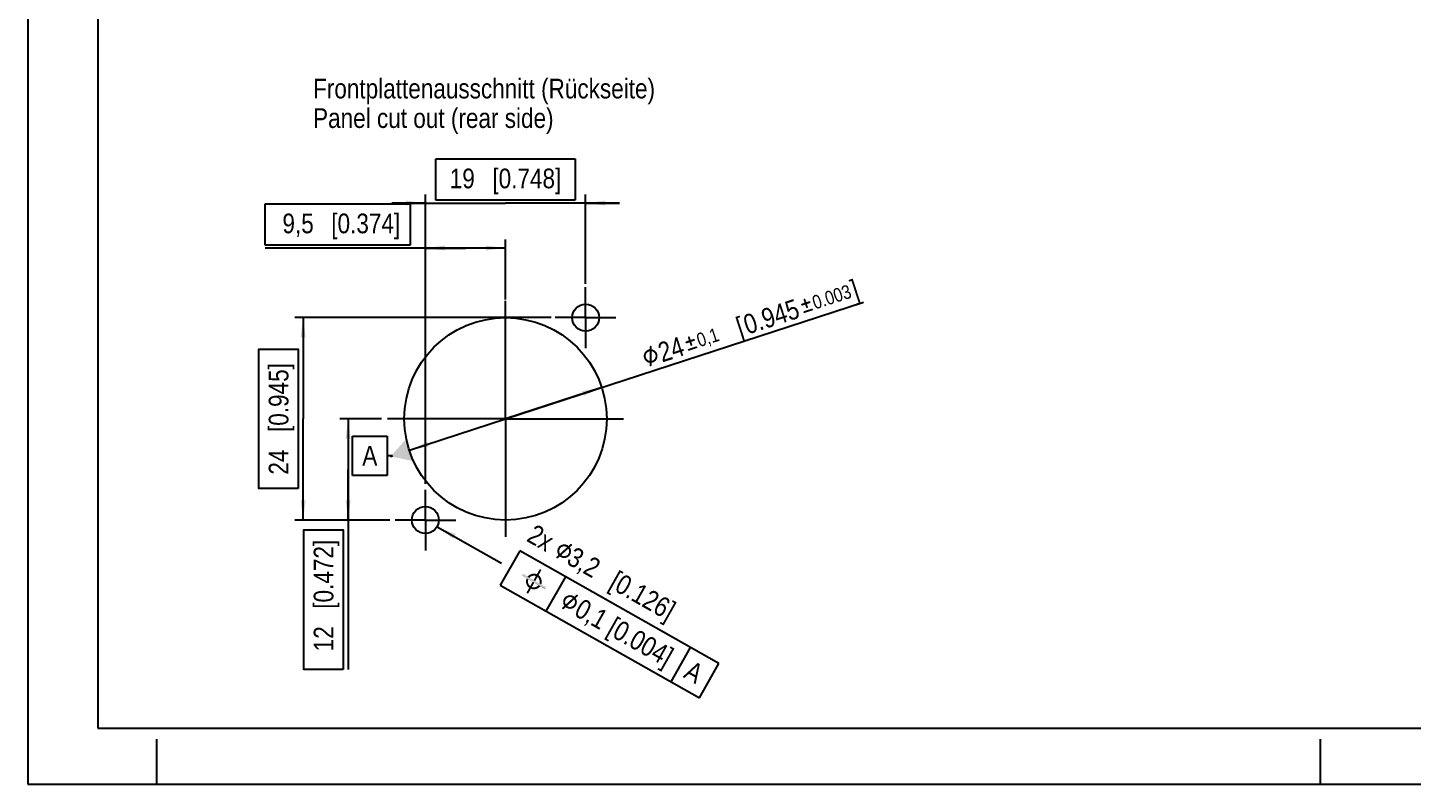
# Model space of a CAD drawing. Header units: millimetres. Extents: x 0 to 420, y 0 to 297.
# Drawn here: x 0 to 246.3, y 0 to 134.6 of the extents above; entities that cross this region are included whole.
import ezdxf

# ---------------------------------------------------------------- set-up
doc = ezdxf.new("R2010")
doc.units = ezdxf.units.MM
doc.header["$LTSCALE"] = 23.1
doc.layers.get('0').update_dxf_attribs({"linetype": 'CONTINUOUS'})
for name, color, linetype in [('_01_3D_MODEL_DIMENSION', 7, 'CONTINUOUS'), ('_04_NOTES', 7, 'CONTINUOUS'), ('_26_DATUM_AXIS', 7, 'CONTINUOUS')]:
    doc.layers.add(name, color=color, linetype=linetype)
doc.styles.get("Standard").update_dxf_attribs({"font": 'arialn.ttf'})
doc.dimstyles.new('DIMSTYLE_5', dxfattribs={"dimtxt": 3.5, "dimasz": 3.5, "dimexe": 1.5, "dimexo": 1, "dimtad": 1, "dimlfac": 0.666667, "dimdsep": 46, "dimtxsty": 'STANDARD', "dimblk": '_FILLED', "dimblk1": '_FILLED', "dimblk2": '_FILLED', "dimcen": 0.09, "dimclrt": 7, "dimazin": 2, "dimtol": 1, "dimtp": 0.1, "dimtm": 0.1, "dimtfac": 1, "dimtmove": 0, "dimatfit": 2, "dimldrblk": '_FILLED', "dimfxl": 1, "dimtolj": 1, "dimarcsym": 0})
doc.dimstyles.new('DIMSTYLE_6', dxfattribs={"dimtxt": 3.5, "dimasz": 3.5, "dimexe": 1.5, "dimexo": 1, "dimtad": 1, "dimlfac": 0.666667, "dimdsep": 46, "dimtxsty": 'STANDARD', "dimblk": '_FILLED', "dimblk1": '_FILLED', "dimblk2": '_FILLED', "dimcen": 0.09, "dimclrt": 7, "dimazin": 2, "dimtp": 0.1, "dimtm": 0.1, "dimtfac": 1, "dimtofl": 0, "dimtmove": 0, "dimatfit": 1, "dimldrblk": '_FILLED', "dimfxl": 1, "dimtolj": 1, "dimarcsym": 0})
doc.dimstyles.new('DIMSTYLE_7', dxfattribs={"dimtxt": 3.5, "dimasz": 3.5, "dimexe": 1.5, "dimexo": 1, "dimgap": 0.875, "dimtad": 1, "dimlfac": 0.666667, "dimdsep": 46, "dimtxsty": 'STANDARD', "dimblk": '_FILLED', "dimblk1": '_FILLED', "dimblk2": '_FILLED', "dimcen": 0.09, "dimclrt": 7, "dimazin": 2, "dimtp": 0.1, "dimtm": 0.1, "dimtfac": 1, "dimtofl": 0, "dimtmove": 0, "dimatfit": 3, "dimldrblk": '_FILLED', "dimfxl": 1, "dimtolj": 1, "dimarcsym": 0})
doc.dimstyles.new('DIMSTYLE_8', dxfattribs={"dimtxt": 3.5, "dimasz": 3.5, "dimexe": 1.5, "dimexo": 1, "dimgap": 0.875, "dimtad": 1, "dimlfac": 0.666667, "dimdsep": 46, "dimtxsty": 'STANDARD', "dimblk": '_FILLED', "dimblk1": '_FILLED', "dimblk2": '_FILLED', "dimcen": 0.09, "dimclrt": 7, "dimazin": 2, "dimtp": 0.2, "dimtm": 0.2, "dimtfac": 1, "dimtofl": 0, "dimtmove": 0, "dimatfit": 3, "dimldrblk": '_FILLED', "dimfxl": 1, "dimtolj": 1, "dimarcsym": 0})

# ---------------------------------------------------------------- blocks, each defined once
blk = doc.blocks.new('_FILLED')
at = {"color": 0, "linetype": 'BYBLOCK'}
blk.add_solid([(0, 0), (-1, 0.125), (-1, -0.125)], dxfattribs=at)
blk = doc.blocks.new('*D9')
at = {"layer": '_01_3D_MODEL_DIMENSION', "color": 7}
for p, q in [((85, 65), (148.7, 85.78)), ((102.11, 70.58), (85, 65)), ((67.89, 59.42), (85, 65))]:
    blk.add_line(p, q, dxfattribs=at)
at = {"layer": '_01_3D_MODEL_DIMENSION', "color": 7, "xscale": 3.5, "yscale": 3.5, "zscale": 3.5}
for p, rotation in [((102.11, 70.58), 18.0701826322), ((67.89, 59.42), 198.0701826322)]:
    blk.add_blockref('_FILLED', p, dxfattribs=dict(at, rotation=rotation))
at = {"layer": '_01_3D_MODEL_DIMENSION', "color": 7}
for s, height, p in [('0.003', 2.45, (140.07, 84.44)), (']', 3.5, (147.12, 86.19)), ('0.945', 3.5, (128.06, 79.97)), ('[', 3.5, (126.75, 79.54)), ('24', 3.5, (112.86, 75.01)), ('0,1', 2.45, (119.5, 77.73))]:
    blk.add_text(s, height=height, rotation=18.0702, dxfattribs=at).set_placement(p)
blk = doc.blocks.new('*D10')
at = {"layer": '_01_3D_MODEL_DIMENSION', "color": 7}
blk.add_line((72.84, 45.82), (84.27, 39.35), dxfattribs=at)
at = {"layer": '_01_3D_MODEL_DIMENSION', "color": 7, "xscale": 3.5, "yscale": 3.5, "zscale": 3.5, "rotation": 150.494132114}
blk.add_blockref('_FILLED', (72.84, 45.82), dxfattribs=at)
at = {"layer": '_01_3D_MODEL_DIMENSION', "color": 7, "insert": (90.28, 46.4), "char_height": 3.5, "width": 30.7706, "attachment_point": 1, "rotation": 330.4941, "line_spacing_factor": 0.9}
blk.add_mtext('2x {\\ftxt.shx;\\W0.899598;\\H3.500000; }3,2{\\ftxt.shx;\\W1.000000;\\H3.500000; }[0.126]', dxfattribs=at)
blk = doc.blocks.new('*D11')
at = {"layer": '_01_3D_MODEL_DIMENSION', "color": 7}
for p, q in [((70.75, 54.72), (70.75, 104.88)), ((99.25, 89.02), (99.25, 104.88)), ((70.75, 103.38), (64.75, 103.38)), ((64.75, 103.38), (85, 103.38)), ((105.25, 103.38), (85, 103.38)), ((99.25, 103.38), (105.25, 103.38))]:
    blk.add_line(p, q, dxfattribs=at)
at = {"layer": '_01_3D_MODEL_DIMENSION', "color": 7, "xscale": 3.5, "yscale": 3.5, "zscale": 3.5}
blk.add_blockref('_FILLED', (70.75, 103.38), dxfattribs=at)
at = {"layer": '_01_3D_MODEL_DIMENSION', "color": 7, "xscale": 3.5, "yscale": 3.5, "zscale": 3.5, "rotation": 180}
blk.add_blockref('_FILLED', (99.25, 103.38), dxfattribs=at)
at = {"layer": '_01_3D_MODEL_DIMENSION', "color": 7, "insert": (85, 109.51), "char_height": 3.5, "width": 21.308, "attachment_point": 2, "line_spacing_factor": 0.9}
blk.add_mtext('19{\\ftxt.shx;\\W1.000000;\\H3.500000; }[0.748]', dxfattribs=at)
blk = doc.blocks.new('*D12')
at = {"layer": '_01_3D_MODEL_DIMENSION', "color": 7}
for p, q in [((93.13, 83), (47.5, 83)), ((49, 83), (49, 65)), ((49, 47), (49, 65)), ((64.41, 47), (47.5, 47))]:
    blk.add_line(p, q, dxfattribs=at)
at = {"layer": '_01_3D_MODEL_DIMENSION', "color": 7, "xscale": 3.5, "yscale": 3.5, "zscale": 3.5}
for p, rotation in [((49, 83), 90), ((49, 47), 270)]:
    blk.add_blockref('_FILLED', p, dxfattribs=dict(at, rotation=rotation))
at = {"layer": '_01_3D_MODEL_DIMENSION', "color": 7, "insert": (42.88, 65), "char_height": 3.5, "width": 21.308, "attachment_point": 2, "rotation": 90, "line_spacing_factor": 0.9}
blk.add_mtext('24{\\ftxt.shx;\\W1.000000;\\H3.500000; }[0.945]', dxfattribs=at)
blk = doc.blocks.new('*D13')
at = {"layer": '_01_3D_MODEL_DIMENSION', "color": 7}
for p, q in [((70.75, 53.43), (70.75, 96.88)), ((85, 86.23), (85, 96.88)), ((77.88, 95.38), (42.26, 95.38)), ((70.75, 95.38), (77.88, 95.38)), ((85, 95.38), (77.88, 95.38))]:
    blk.add_line(p, q, dxfattribs=at)
at = {"layer": '_01_3D_MODEL_DIMENSION', "color": 7, "xscale": 3.5, "yscale": 3.5, "zscale": 3.5, "rotation": 180}
blk.add_blockref('_FILLED', (70.75, 95.38), dxfattribs=at)
at = {"layer": '_01_3D_MODEL_DIMENSION', "color": 7, "xscale": 3.5, "yscale": 3.5, "zscale": 3.5}
blk.add_blockref('_FILLED', (85, 95.38), dxfattribs=at)
at = {"layer": '_01_3D_MODEL_DIMENSION', "color": 7, "insert": (66.27, 101.51), "char_height": 3.5, "width": 22.26, "attachment_point": 3, "line_spacing_factor": 0.9}
blk.add_mtext('9,5{\\ftxt.shx;\\W1.000000;\\H3.500000; }[0.374]', dxfattribs=at)
blk = doc.blocks.new('*D14')
at = {"layer": '_01_3D_MODEL_DIMENSION', "color": 7}
for p, q in [((62.91, 65), (55.5, 65)), ((57, 65), (57, 56)), ((57, 47), (57, 56)), ((57, 56), (57, 20.43)), ((62.98, 47), (55.5, 47))]:
    blk.add_line(p, q, dxfattribs=at)
at = {"layer": '_01_3D_MODEL_DIMENSION', "color": 7, "xscale": 3.5, "yscale": 3.5, "zscale": 3.5}
for p, rotation in [((57, 65), 90), ((57, 47), 270)]:
    blk.add_blockref('_FILLED', p, dxfattribs=dict(at, rotation=rotation))
at = {"layer": '_01_3D_MODEL_DIMENSION', "color": 7, "insert": (50.88, 43.49), "char_height": 3.5, "width": 21.308, "attachment_point": 3, "rotation": 90, "line_spacing_factor": 0.9}
blk.add_mtext('12{\\ftxt.shx;\\W1.000000;\\H3.500000; }[0.472]', dxfattribs=at)

msp = doc.modelspace()

# ---------------------------------------------------------------- linework, layer by layer
at = {"color": 7}
for p, q in [((0, 297), (0, 0)), ((12.5, 287), (12.5, 10)), ((57.769, 54.95), (57.769, 61.95)), ((57.769, 61.95), (63.943, 61.95)), ((63.943, 61.95), (63.943, 54.95)), ((64.924, 58.45), (63.943, 58.45)), ((64.56, 58.331), (64.924, 58.45)), ((63.943, 54.95), (57.769, 54.95)), ((12.5, 10), (410, 10)), ((23, 0), (23, 8)), ((230, 0), (230, 8)), ((0, 0), (420, 0))]:
    msp.add_line(p, q, dxfattribs=at)
msp.add_solid([(67.261, 61.338), (68.515, 57.496), (64.56, 58.331)], dxfattribs=at)
at = {"layer": '_01_3D_MODEL_DIMENSION', "color": 7}
for p, q in [((72.596, 103.908), (72.596, 111.258)), ((72.596, 111.258), (97.404, 111.258)), ((97.404, 111.258), (97.404, 103.908)), ((97.404, 103.908), (72.596, 103.908)), ((42.257, 95.908), (42.257, 103.258)), ((42.257, 103.258), (68.017, 103.258)), ((68.017, 103.258), (68.017, 95.908)), ((68.017, 95.908), (42.257, 95.908)), ((87.522, 41.53), (84.074, 35.438)), ((122.926, 21.495), (87.522, 41.53)), ((84.074, 35.438), (119.478, 15.403)), ((92.256, 30.808), (95.704, 36.9)), ((114.485, 18.228), (117.933, 24.32)), ((119.478, 15.403), (122.926, 21.495))]:
    msp.add_line(p, q, dxfattribs=at)
for points in [[(48.125, 52.596), (41.125, 52.596), (41.125, 77.404), (48.125, 77.404), (48.125, 52.596)], [(56.125, 20.433), (49.125, 20.433), (49.125, 45.241), (56.125, 45.241), (56.125, 20.433)]]:
    msp.add_lwpolyline(points, dxfattribs=at)
for points in [[(138.282, 86.361), (138.006, 86.212), (138.042, 86.282)], [(138.006, 86.212), (138.282, 86.361), (138.326, 86.316)], [(138.326, 86.316), (138.033, 86.132), (138.006, 86.212)], [(138.033, 86.132), (138.326, 86.316), (138.352, 86.236)], [(138.352, 86.236), (138.189, 85.653), (138.033, 86.132)], [(138.22, 86.37), (138.042, 86.282), (138.087, 86.326)], [(138.042, 86.282), (138.22, 86.37), (138.282, 86.361)], [(138.087, 86.326), (138.131, 86.37), (138.22, 86.37)], [(138.189, 85.653), (138.352, 86.236), (138.508, 85.757)], [(139.164, 85.912), (137.558, 85.329), (137.594, 85.4)], [(137.558, 85.329), (139.164, 85.912), (139.208, 85.868)], [(139.208, 85.868), (137.584, 85.249), (137.558, 85.329)], [(137.584, 85.249), (139.208, 85.868), (139.235, 85.788)], [(139.235, 85.788), (137.602, 85.196), (137.584, 85.249)], [(139.103, 85.922), (137.594, 85.4), (137.639, 85.444)], [(137.594, 85.4), (139.103, 85.922), (139.164, 85.912)], [(137.602, 85.196), (139.235, 85.788), (139.252, 85.735)], [(139.252, 85.735), (137.672, 85.16), (137.602, 85.196)], [(138.508, 85.757), (139.014, 85.922), (137.639, 85.444)], [(137.639, 85.444), (139.014, 85.922), (139.103, 85.922)], [(138.189, 85.653), (138.508, 85.757), (137.639, 85.444)], [(138.189, 85.653), (137.639, 85.444), (137.683, 85.488)], [(137.672, 85.16), (139.252, 85.735), (139.243, 85.673)], [(139.243, 85.673), (137.743, 85.124), (137.672, 85.16)], [(137.796, 85.142), (137.743, 85.124), (139.243, 85.673)], [(138.302, 85.307), (137.796, 85.142), (139.243, 85.673)], [(139.599, 84.581), (137.992, 83.998), (138.028, 84.069)], [(137.992, 83.998), (139.599, 84.581), (139.643, 84.537)], [(139.643, 84.537), (138.01, 83.945), (137.992, 83.998)], [(138.01, 83.945), (139.643, 84.537), (139.66, 84.484)], [(139.66, 84.484), (138.036, 83.865), (138.01, 83.945)], [(139.448, 84.591), (139.528, 84.617), (138.028, 84.069)], [(138.028, 84.069), (139.528, 84.617), (139.599, 84.581)], [(138.117, 84.157), (139.448, 84.591), (138.028, 84.069)], [(138.117, 84.157), (138.028, 84.069), (138.064, 84.14)], [(138.036, 83.865), (139.66, 84.484), (139.686, 84.404)], [(139.686, 84.404), (138.106, 83.829), (138.036, 83.865)], [(138.106, 83.829), (139.686, 84.404), (139.677, 84.342)], [(139.677, 84.342), (138.168, 83.82), (138.106, 83.829)], [(138.222, 83.837), (138.168, 83.82), (139.677, 84.342)], [(139.552, 84.272), (138.222, 83.837), (139.677, 84.342)], [(138.621, 85.411), (138.302, 85.307), (139.243, 85.673)], [(138.621, 85.411), (138.458, 84.828), (138.302, 85.307)], [(138.458, 84.828), (138.621, 85.411), (138.777, 84.932)], [(138.777, 84.932), (138.484, 84.748), (138.458, 84.828)], [(138.484, 84.748), (138.777, 84.932), (138.804, 84.852)], [(138.804, 84.852), (138.555, 84.712), (138.484, 84.748)], [(138.555, 84.712), (138.804, 84.852), (138.794, 84.79)], [(138.794, 84.79), (138.617, 84.703), (138.555, 84.712)], [(138.617, 84.703), (138.794, 84.79), (138.75, 84.746)], [(138.75, 84.746), (138.679, 84.693), (138.617, 84.703)], [(139.127, 85.576), (138.621, 85.411), (139.243, 85.673)], [(139.127, 85.576), (139.243, 85.673), (139.207, 85.602)], [(139.552, 84.272), (139.677, 84.342), (139.632, 84.298)], [(118.595, 79.201), (116.988, 78.618), (117.024, 78.688)], [(116.988, 78.618), (118.595, 79.201), (118.639, 79.156)], [(118.639, 79.156), (117.014, 78.538), (116.988, 78.618)], [(117.014, 78.538), (118.639, 79.156), (118.665, 79.076)], [(118.665, 79.076), (117.032, 78.485), (117.014, 78.538)], [(118.533, 79.21), (117.024, 78.688), (117.069, 78.732)], [(117.024, 78.688), (118.533, 79.21), (118.595, 79.201)], [(117.032, 78.485), (118.665, 79.076), (118.682, 79.023)], [(118.682, 79.023), (117.102, 78.449), (117.032, 78.485)], [(117.938, 79.046), (118.444, 79.211), (117.069, 78.732)], [(117.069, 78.732), (118.444, 79.211), (118.533, 79.21)], [(117.619, 78.941), (117.938, 79.046), (117.069, 78.732)], [(117.619, 78.941), (117.069, 78.732), (117.113, 78.776)], [(117.102, 78.449), (118.682, 79.023), (118.673, 78.961)], [(118.673, 78.961), (117.173, 78.413), (117.102, 78.449)], [(117.226, 78.43), (117.173, 78.413), (118.673, 78.961)], [(117.732, 78.595), (117.226, 78.43), (118.673, 78.961)], [(117.712, 79.649), (117.437, 79.5), (117.473, 79.571)], [(117.437, 79.5), (117.712, 79.649), (117.756, 79.605)], [(117.756, 79.605), (117.463, 79.421), (117.437, 79.5)], [(117.463, 79.421), (117.756, 79.605), (117.782, 79.525)], [(117.782, 79.525), (117.619, 78.941), (117.463, 79.421)], [(117.65, 79.658), (117.473, 79.571), (117.517, 79.615)], [(117.473, 79.571), (117.65, 79.658), (117.712, 79.649)], [(117.517, 79.615), (117.562, 79.659), (117.65, 79.658)], [(117.619, 78.941), (117.782, 79.525), (117.938, 79.046)], [(118.051, 78.7), (117.732, 78.595), (118.673, 78.961)], [(118.557, 78.865), (118.051, 78.7), (118.673, 78.961)], [(118.557, 78.865), (118.673, 78.961), (118.637, 78.891)], [(109.965, 76.363), (109.946, 76.239), (109.582, 76.091)], [(109.965, 76.363), (109.582, 76.091), (109.583, 76.268)], [(110.046, 76.566), (109.992, 76.46), (109.583, 76.268)], [(110.046, 76.566), (109.583, 76.268), (109.62, 76.427)], [(109.583, 76.268), (109.992, 76.46), (109.965, 76.363)], [(110.099, 76.672), (109.62, 76.427), (109.665, 76.56)], [(109.62, 76.427), (110.099, 76.672), (110.046, 76.566)], [(110.447, 76.962), (110.349, 76.901), (109.665, 76.56)], [(110.447, 76.962), (109.665, 76.56), (109.728, 76.728)], [(110.349, 76.901), (110.251, 76.839), (109.665, 76.56)], [(110.251, 76.839), (110.162, 76.751), (109.665, 76.56)], [(109.665, 76.56), (110.162, 76.751), (110.099, 76.672)], [(109.728, 76.728), (109.808, 76.842), (111.21, 77.329)], [(110.447, 76.962), (109.728, 76.728), (111.21, 77.329)], [(111.21, 77.329), (109.808, 76.842), (109.907, 76.992)], [(110.989, 77.375), (109.907, 76.992), (110.022, 77.089)], [(109.907, 76.992), (110.989, 77.375), (111.21, 77.329)], [(110.022, 77.089), (110.138, 77.185), (110.635, 77.377)], [(110.989, 77.375), (110.022, 77.089), (110.635, 77.377)], [(110.529, 77.342), (110.635, 77.377), (110.138, 77.185)], [(110.529, 77.342), (110.138, 77.185), (110.289, 77.264)], [(110.289, 77.264), (110.44, 77.343), (110.529, 77.342)], [(110.553, 76.997), (110.447, 76.962), (111.21, 77.329)], [(110.58, 77.006), (110.553, 76.997), (111.21, 77.329)], [(110.633, 77.023), (110.58, 77.006), (111.21, 77.329)], [(110.987, 77.021), (110.631, 75.314), (110.633, 77.023)], [(110.631, 75.314), (110.987, 77.021), (110.985, 75.312)], [(110.633, 77.023), (111.21, 77.329), (111.422, 77.222)], [(110.633, 77.023), (111.422, 77.222), (110.987, 77.021)], [(110.957, 77.924), (111.001, 77.879), (110.635, 77.377)], [(110.957, 77.924), (110.635, 77.377), (110.638, 77.82)], [(111.001, 77.879), (110.992, 77.818), (110.635, 77.377)], [(110.635, 77.377), (110.992, 77.818), (110.989, 77.375)], [(110.913, 77.969), (110.638, 77.82), (110.647, 77.882)], [(110.638, 77.82), (110.913, 77.969), (110.957, 77.924)], [(110.878, 77.986), (110.647, 77.882), (110.692, 77.926)], [(110.647, 77.882), (110.878, 77.986), (110.913, 77.969)], [(110.816, 77.996), (110.692, 77.926), (110.71, 77.961)], [(110.692, 77.926), (110.816, 77.996), (110.878, 77.986)], [(110.71, 77.961), (110.754, 78.005), (110.816, 77.996)], [(111.111, 77.002), (110.987, 77.021), (111.422, 77.222)], [(111.111, 77.002), (111.422, 77.222), (111.608, 77.105)], [(111.608, 77.105), (111.217, 76.948), (111.111, 77.002)], [(111.296, 76.886), (111.217, 76.948), (111.608, 77.105)], [(111.402, 76.832), (111.296, 76.886), (111.608, 77.105)], [(111.402, 76.832), (111.608, 77.105), (111.748, 76.945)], [(111.748, 76.945), (111.49, 76.743), (111.402, 76.832)], [(111.551, 76.645), (111.49, 76.743), (111.748, 76.945)], [(111.551, 76.645), (111.748, 76.945), (111.898, 76.758)], [(111.898, 76.758), (111.613, 76.547), (111.551, 76.645)], [(111.648, 76.441), (111.613, 76.547), (111.898, 76.758)], [(111.648, 76.441), (111.898, 76.758), (111.967, 76.545)], [(111.967, 76.545), (111.682, 76.334), (111.648, 76.441)], [(111.682, 76.334), (111.967, 76.545), (112.019, 76.385)], [(112.019, 76.385), (111.69, 76.219), (111.682, 76.334)], [(111.69, 76.219), (112.019, 76.385), (112.036, 76.244)], [(119.029, 77.87), (117.423, 77.287), (117.458, 77.358)], [(117.423, 77.287), (119.029, 77.87), (119.073, 77.825)], [(119.073, 77.825), (117.44, 77.234), (117.423, 77.287)], [(117.44, 77.234), (119.073, 77.825), (119.09, 77.772)], [(119.09, 77.772), (117.466, 77.154), (117.44, 77.234)], [(118.878, 77.88), (118.958, 77.906), (117.458, 77.358)], [(117.458, 77.358), (118.958, 77.906), (119.029, 77.87)], [(117.548, 77.445), (118.878, 77.88), (117.458, 77.358)], [(117.548, 77.445), (117.458, 77.358), (117.494, 77.428)], [(117.466, 77.154), (119.09, 77.772), (119.116, 77.692)], [(119.116, 77.692), (117.537, 77.118), (117.466, 77.154)], [(117.537, 77.118), (119.116, 77.692), (119.107, 77.63)], [(119.107, 77.63), (117.599, 77.109), (117.537, 77.118)], [(117.652, 77.126), (117.599, 77.109), (119.107, 77.63)], [(118.983, 77.56), (117.652, 77.126), (119.107, 77.63)], [(118.051, 78.7), (117.888, 78.116), (117.732, 78.595)], [(117.888, 78.116), (118.051, 78.7), (118.208, 78.22)], [(118.208, 78.22), (117.914, 78.036), (117.888, 78.116)], [(117.914, 78.036), (118.208, 78.22), (118.234, 78.141)], [(118.234, 78.141), (117.985, 78.001), (117.914, 78.036)], [(117.985, 78.001), (118.234, 78.141), (118.225, 78.079)], [(118.225, 78.079), (118.047, 77.991), (117.985, 78.001)], [(118.047, 77.991), (118.225, 78.079), (118.18, 78.035)], [(118.18, 78.035), (118.109, 77.982), (118.047, 77.991)], [(118.983, 77.56), (119.107, 77.63), (119.063, 77.586)], [(109.582, 76.091), (109.946, 76.239), (109.954, 76.124)], [(109.954, 76.124), (109.599, 75.949), (109.582, 76.091)], [(109.599, 75.949), (109.954, 76.124), (109.962, 76.009)], [(109.962, 76.009), (109.651, 75.789), (109.599, 75.949)], [(109.651, 75.789), (109.962, 76.009), (109.971, 75.894)], [(109.971, 75.894), (109.703, 75.63), (109.651, 75.789)], [(109.971, 75.894), (110.032, 75.796), (109.703, 75.63)], [(109.703, 75.63), (110.032, 75.796), (110.093, 75.698)], [(110.093, 75.698), (109.809, 75.487), (109.703, 75.63)], [(109.809, 75.487), (110.093, 75.698), (110.155, 75.6)], [(110.155, 75.6), (109.914, 75.345), (109.809, 75.487)], [(110.155, 75.6), (110.243, 75.511), (109.914, 75.345)], [(109.914, 75.345), (110.243, 75.511), (110.322, 75.449)], [(110.322, 75.449), (110.037, 75.238), (109.914, 75.345)], [(110.322, 75.449), (110.428, 75.395), (110.037, 75.238)], [(110.037, 75.238), (110.428, 75.395), (110.534, 75.341)], [(110.534, 75.341), (110.161, 75.131), (110.037, 75.238)], [(110.534, 75.341), (110.631, 75.314), (110.161, 75.131)], [(110.985, 75.312), (110.161, 75.131), (110.631, 75.314)], [(110.985, 75.312), (110.302, 75.059), (110.161, 75.131)], [(111.198, 75.381), (111.917, 75.616), (110.302, 75.059)], [(110.302, 75.059), (111.917, 75.616), (111.81, 75.492)], [(111.81, 75.492), (110.47, 74.996), (110.302, 75.059)], [(111.092, 75.346), (111.198, 75.381), (110.302, 75.059)], [(111.038, 75.329), (111.092, 75.346), (110.302, 75.059)], [(110.985, 75.312), (111.038, 75.329), (110.302, 75.059)], [(110.47, 74.996), (111.81, 75.492), (111.738, 75.351)], [(111.738, 75.351), (110.629, 74.96), (110.47, 74.996)], [(110.983, 74.958), (110.626, 74.517), (110.629, 74.96)], [(110.643, 74.464), (110.626, 74.517), (110.983, 74.958)], [(110.629, 74.96), (111.738, 75.351), (111.596, 75.246)], [(110.629, 74.96), (111.596, 75.246), (110.983, 74.958)], [(110.661, 74.411), (110.643, 74.464), (110.983, 74.958)], [(110.661, 74.411), (110.983, 74.958), (110.98, 74.515)], [(110.98, 74.515), (110.705, 74.366), (110.661, 74.411)], [(110.705, 74.366), (110.98, 74.515), (110.971, 74.453)], [(110.971, 74.453), (110.74, 74.348), (110.705, 74.366)], [(110.74, 74.348), (110.971, 74.453), (110.953, 74.418)], [(110.953, 74.418), (110.802, 74.339), (110.74, 74.348)], [(110.855, 74.356), (110.802, 74.339), (110.953, 74.418)], [(110.855, 74.356), (110.953, 74.418), (110.908, 74.374)], [(111.596, 75.246), (111.48, 75.149), (110.983, 74.958)], [(111.196, 75.027), (110.983, 74.958), (111.48, 75.149)], [(111.196, 75.027), (111.48, 75.149), (111.356, 75.079)], [(111.198, 75.381), (111.296, 75.443), (111.953, 75.775)], [(111.198, 75.381), (111.953, 75.775), (111.917, 75.616)], [(111.296, 75.443), (111.394, 75.504), (111.953, 75.775)], [(111.394, 75.504), (111.456, 75.583), (111.953, 75.775)], [(111.953, 75.775), (111.456, 75.583), (111.545, 75.671)], [(112.025, 75.916), (111.545, 75.671), (111.599, 75.777)], [(111.545, 75.671), (112.025, 75.916), (111.953, 75.775)], [(111.599, 75.777), (111.626, 75.874), (112.035, 76.067)], [(111.599, 75.777), (112.035, 76.067), (112.025, 75.916)], [(112.035, 76.067), (111.626, 75.874), (111.68, 75.98)], [(111.68, 75.98), (111.699, 76.104), (112.036, 76.244)], [(111.68, 75.98), (112.036, 76.244), (112.035, 76.067)], [(112.036, 76.244), (111.699, 76.104), (111.69, 76.219)], [(94.601, 41.675), (94.253, 41.743), (94.287, 41.916)], [(94.662, 41.897), (94.287, 41.916), (94.37, 42.063)], [(94.662, 41.897), (94.631, 41.786), (94.287, 41.916)], [(94.287, 41.916), (94.631, 41.786), (94.601, 41.675)], [(94.742, 41.981), (94.37, 42.063), (94.453, 42.209)], [(94.37, 42.063), (94.742, 41.981), (94.662, 41.897)], [(94.821, 42.064), (94.453, 42.209), (94.546, 42.317)], [(94.453, 42.209), (94.821, 42.064), (94.742, 41.981)], [(95.005, 42.218), (94.546, 42.317), (94.677, 42.435)], [(95.005, 42.218), (94.901, 42.148), (94.546, 42.317)], [(94.546, 42.317), (94.901, 42.148), (94.821, 42.064)], [(95.209, 42.295), (94.677, 42.435), (94.819, 42.516)], [(95.209, 42.295), (95.095, 42.264), (94.677, 42.435)], [(94.677, 42.435), (95.095, 42.264), (95.005, 42.218)], [(96.18, 41.907), (94.68, 41.018), (95.943, 42.17)], [(94.68, 41.018), (96.18, 41.907), (94.917, 40.756)], [(95.324, 42.327), (94.819, 42.516), (94.948, 42.572)], [(94.819, 42.516), (95.324, 42.327), (95.209, 42.295)], [(95.772, 42.266), (94.948, 42.572), (95.114, 42.639)], [(95.55, 42.328), (95.424, 42.334), (94.948, 42.572)], [(95.661, 42.297), (95.55, 42.328), (94.948, 42.572)], [(95.772, 42.266), (95.661, 42.297), (94.948, 42.572)], [(94.948, 42.572), (95.424, 42.334), (95.324, 42.327)], [(95.114, 42.639), (95.253, 42.657), (96.558, 41.95)], [(95.772, 42.266), (95.114, 42.639), (96.558, 41.95)], [(96.558, 41.95), (95.253, 42.657), (95.43, 42.685)], [(96.443, 42.144), (95.43, 42.685), (95.579, 42.665)], [(95.43, 42.685), (96.443, 42.144), (96.558, 41.95)], [(95.579, 42.665), (95.729, 42.645), (96.206, 42.407)], [(96.443, 42.144), (95.579, 42.665), (96.206, 42.407)], [(96.108, 42.462), (96.206, 42.407), (95.729, 42.645)], [(96.108, 42.462), (95.729, 42.645), (95.889, 42.586)], [(95.87, 42.211), (95.772, 42.266), (96.558, 41.95)], [(95.894, 42.197), (95.87, 42.211), (96.558, 41.95)], [(95.889, 42.586), (96.049, 42.528), (96.108, 42.462)], [(95.943, 42.17), (95.894, 42.197), (96.558, 41.95)], [(95.943, 42.17), (96.558, 41.95), (96.622, 41.721)], [(95.943, 42.17), (96.622, 41.721), (96.18, 41.907)], [(96.25, 41.803), (96.18, 41.907), (96.622, 41.721)], [(96.827, 42.538), (96.206, 42.407), (96.534, 42.704)], [(96.827, 42.538), (96.824, 42.476), (96.206, 42.407)], [(96.824, 42.476), (96.772, 42.441), (96.206, 42.407)], [(96.206, 42.407), (96.772, 42.441), (96.443, 42.144)], [(96.83, 42.601), (96.534, 42.704), (96.586, 42.739)], [(96.534, 42.704), (96.83, 42.601), (96.827, 42.538)], [(96.819, 42.639), (96.586, 42.739), (96.649, 42.735)], [(96.586, 42.739), (96.819, 42.639), (96.83, 42.601)], [(96.784, 42.691), (96.649, 42.735), (96.687, 42.746)], [(96.649, 42.735), (96.784, 42.691), (96.819, 42.639)], [(96.687, 42.746), (96.749, 42.743), (96.784, 42.691)], [(94.325, 40.222), (94.03, 40.325), (94.033, 40.387)], [(94.03, 40.325), (94.325, 40.222), (94.273, 40.187)], [(94.273, 40.187), (94.04, 40.286), (94.03, 40.325)], [(94.033, 40.387), (94.061, 40.436), (94.654, 40.518)], [(94.033, 40.387), (94.654, 40.518), (94.325, 40.222)], [(94.04, 40.286), (94.273, 40.187), (94.235, 40.176)], [(94.235, 40.176), (94.075, 40.235), (94.04, 40.286)], [(94.061, 40.436), (94.088, 40.485), (94.654, 40.518)], [(94.124, 40.207), (94.075, 40.235), (94.235, 40.176)], [(94.654, 40.518), (94.088, 40.485), (94.417, 40.781)], [(94.124, 40.207), (94.235, 40.176), (94.173, 40.179)], [(94.57, 41.563), (94.219, 41.569), (94.253, 41.743)], [(94.57, 41.563), (94.563, 41.438), (94.219, 41.569)], [(94.219, 41.569), (94.563, 41.438), (94.571, 41.338)], [(94.571, 41.338), (94.223, 41.406), (94.219, 41.569)], [(94.571, 41.338), (94.603, 41.223), (94.223, 41.406)], [(94.223, 41.406), (94.603, 41.223), (94.634, 41.109)], [(94.634, 41.109), (94.227, 41.242), (94.223, 41.406)], [(94.634, 41.109), (94.68, 41.018), (94.227, 41.242)], [(94.917, 40.756), (94.227, 41.242), (94.68, 41.018)], [(94.917, 40.756), (94.27, 41.09), (94.227, 41.242)], [(94.253, 41.743), (94.601, 41.675), (94.57, 41.563)], [(95.112, 40.645), (95.77, 40.273), (94.27, 41.09)], [(95.015, 40.7), (95.112, 40.645), (94.27, 41.09)], [(94.966, 40.728), (95.015, 40.7), (94.27, 41.09)], [(94.917, 40.756), (94.966, 40.728), (94.27, 41.09)], [(94.27, 41.09), (95.77, 40.273), (95.607, 40.269)], [(95.607, 40.269), (94.336, 40.923), (94.27, 41.09)], [(94.336, 40.923), (95.607, 40.269), (95.454, 40.226)], [(95.454, 40.226), (94.417, 40.781), (94.336, 40.923)], [(94.417, 40.781), (95.454, 40.226), (95.28, 40.26)], [(94.417, 40.781), (95.28, 40.26), (94.654, 40.518)], [(94.849, 40.408), (94.654, 40.518), (95.131, 40.281)], [(95.28, 40.26), (95.131, 40.281), (94.654, 40.518)], [(94.849, 40.408), (95.131, 40.281), (94.995, 40.325)], [(95.112, 40.645), (95.223, 40.614), (95.912, 40.353)], [(95.112, 40.645), (95.912, 40.353), (95.77, 40.273)], [(95.223, 40.614), (95.335, 40.584), (95.912, 40.353)], [(95.335, 40.584), (95.435, 40.591), (95.912, 40.353)], [(95.912, 40.353), (95.435, 40.591), (95.56, 40.585)], [(96.065, 40.396), (95.56, 40.585), (95.675, 40.616)], [(95.56, 40.585), (96.065, 40.396), (95.912, 40.353)], [(95.675, 40.616), (95.765, 40.662), (96.182, 40.49)], [(95.675, 40.616), (96.182, 40.49), (96.065, 40.396)], [(96.182, 40.49), (95.765, 40.662), (95.879, 40.694)], [(95.879, 40.694), (95.983, 40.763), (96.314, 40.609)], [(95.879, 40.694), (96.314, 40.609), (96.182, 40.49)], [(96.314, 40.609), (95.983, 40.763), (96.063, 40.847)], [(96.407, 40.717), (96.063, 40.847), (96.142, 40.931)], [(96.063, 40.847), (96.407, 40.717), (96.314, 40.609)], [(96.49, 40.863), (96.142, 40.931), (96.197, 41.028)], [(96.142, 40.931), (96.49, 40.863), (96.407, 40.717)], [(96.197, 41.028), (96.253, 41.126), (96.6, 41.058)], [(96.197, 41.028), (96.6, 41.058), (96.49, 40.863)], [(96.25, 41.803), (96.622, 41.721), (96.661, 41.506)], [(96.661, 41.506), (96.282, 41.689), (96.25, 41.803)], [(96.6, 41.058), (96.253, 41.126), (96.283, 41.237)], [(96.289, 41.588), (96.282, 41.689), (96.661, 41.506)], [(96.283, 41.237), (96.314, 41.348), (96.637, 41.294)], [(96.283, 41.237), (96.637, 41.294), (96.6, 41.058)], [(96.321, 41.473), (96.289, 41.588), (96.661, 41.506)], [(96.637, 41.294), (96.314, 41.348), (96.321, 41.473)], [(96.321, 41.473), (96.661, 41.506), (96.637, 41.294)], [(92.136, 34.817), (87.892, 37.154), (87.896, 37.217)], [(87.892, 37.154), (92.136, 34.817), (92.084, 34.782)], [(92.084, 34.782), (87.913, 37.078), (87.892, 37.154)], [(92.163, 34.866), (87.896, 37.217), (87.899, 37.279)], [(87.896, 37.217), (92.163, 34.866), (92.136, 34.817)], [(92.205, 34.939), (87.899, 37.279), (87.964, 37.339)], [(87.899, 37.279), (92.205, 34.939), (92.163, 34.866)], [(87.987, 37.037), (87.913, 37.078), (92.084, 34.782)], [(92.208, 35.002), (87.964, 37.339), (88.016, 37.374)], [(87.964, 37.339), (92.208, 35.002), (92.205, 34.939)], [(88.742, 36.609), (87.987, 37.037), (92.084, 34.782)], [(92.173, 35.054), (88.016, 37.374), (88.079, 37.37)], [(88.016, 37.374), (92.173, 35.054), (92.208, 35.002)], [(91.358, 35.547), (92.114, 35.119), (88.079, 37.37)], [(91.041, 35.726), (91.358, 35.547), (88.079, 37.37)], [(90.286, 36.154), (91.041, 35.726), (88.079, 37.37)], [(89.993, 36.319), (90.286, 36.154), (88.079, 37.37)], [(89.238, 36.747), (89.993, 36.319), (88.079, 37.37)], [(88.921, 36.926), (89.238, 36.747), (88.079, 37.37)], [(88.921, 36.926), (88.079, 37.37), (88.166, 37.353)], [(88.079, 37.37), (92.114, 35.119), (92.173, 35.054)], [(88.921, 36.926), (89.015, 37.034), (89.383, 36.89)], [(89.383, 36.89), (89.015, 37.034), (89.132, 37.128)], [(89.577, 37.005), (89.132, 37.128), (89.25, 37.222)], [(89.132, 37.128), (89.577, 37.005), (89.383, 36.89)], [(89.768, 37.058), (89.25, 37.222), (89.392, 37.303)], [(89.25, 37.222), (89.768, 37.058), (89.577, 37.005)], [(89.959, 37.111), (89.392, 37.303), (89.52, 37.359)], [(89.392, 37.303), (89.959, 37.111), (89.768, 37.058)], [(90.185, 37.112), (89.52, 37.359), (89.673, 37.401)], [(89.52, 37.359), (90.185, 37.112), (89.959, 37.111)], [(90.407, 37.05), (89.673, 37.401), (89.826, 37.444)], [(89.673, 37.401), (90.407, 37.05), (90.185, 37.112)], [(91.28, 36.717), (89.826, 37.444), (89.964, 37.462)], [(89.826, 37.444), (91.28, 36.717), (91.336, 36.589)], [(89.826, 37.444), (91.336, 36.589), (90.407, 37.05)], [(91.2, 36.859), (89.964, 37.462), (90.128, 37.466)], [(89.964, 37.462), (91.2, 36.859), (91.28, 36.717)], [(90.7, 36.885), (89.993, 36.319), (90.407, 37.05)], [(91.106, 36.977), (90.128, 37.466), (90.277, 37.446)], [(90.128, 37.466), (91.106, 36.977), (91.2, 36.859)], [(91.011, 37.094), (90.277, 37.446), (90.426, 37.425)], [(90.277, 37.446), (91.011, 37.094), (91.106, 36.977)], [(90.7, 36.885), (90.407, 37.05), (91.336, 36.589)], [(90.879, 37.201), (90.426, 37.425), (90.586, 37.367)], [(90.426, 37.425), (90.879, 37.201), (91.011, 37.094)], [(91.306, 37.957), (90.586, 37.367), (91.014, 38.122)], [(90.586, 37.367), (91.306, 37.957), (90.879, 37.201)], [(91.348, 38.03), (91.014, 38.122), (91.055, 38.195)], [(91.014, 38.122), (91.348, 38.03), (91.306, 37.957)], [(91.327, 38.106), (91.055, 38.195), (91.132, 38.217)], [(91.055, 38.195), (91.327, 38.106), (91.348, 38.03)], [(91.292, 38.158), (91.132, 38.217), (91.194, 38.213)], [(91.132, 38.217), (91.292, 38.158), (91.327, 38.106)], [(91.194, 38.213), (91.257, 38.21), (91.292, 38.158)], [(89.012, 36.006), (88.643, 36.15), (88.663, 36.3)], [(88.643, 36.15), (89.012, 36.006), (89.027, 35.805)], [(89.027, 35.805), (88.647, 35.987), (88.643, 36.15)], [(88.665, 35.848), (88.647, 35.987), (89.027, 35.805)], [(89.011, 36.232), (88.663, 36.3), (88.697, 36.473)], [(88.663, 36.3), (89.011, 36.232), (89.012, 36.006)], [(88.665, 35.848), (89.027, 35.805), (89.104, 35.6)], [(89.104, 35.6), (88.708, 35.696), (88.665, 35.848)], [(89.059, 36.43), (88.697, 36.473), (88.742, 36.609)], [(88.697, 36.473), (89.059, 36.43), (89.011, 36.232)], [(88.708, 35.696), (89.104, 35.6), (89.219, 35.406)], [(89.219, 35.406), (88.75, 35.543), (88.708, 35.696)], [(89.059, 36.43), (88.742, 36.609), (92.084, 34.782)], [(89.387, 35.247), (89.679, 35.081), (88.75, 35.543)], [(89.219, 35.406), (89.387, 35.247), (88.75, 35.543)], [(90.261, 34.688), (88.75, 35.543), (89.679, 35.081)], [(90.261, 34.688), (88.806, 35.415), (88.75, 35.543)], [(89.514, 34.789), (88.794, 34.199), (89.221, 34.954)], [(88.794, 34.199), (89.514, 34.789), (89.086, 34.034)], [(88.806, 35.415), (90.261, 34.688), (90.122, 34.67)], [(90.122, 34.67), (88.886, 35.273), (88.806, 35.415)], [(88.886, 35.273), (90.122, 34.67), (89.959, 34.666)], [(89.959, 34.666), (88.981, 35.155), (88.886, 35.273)], [(88.921, 36.926), (89.383, 36.89), (89.238, 36.747)], [(88.981, 35.155), (89.959, 34.666), (89.809, 34.686)], [(89.809, 34.686), (89.089, 35.062), (88.981, 35.155)], [(89.814, 36.002), (89.059, 36.43), (92.084, 34.782)], [(89.089, 35.062), (89.809, 34.686), (89.674, 34.731)], [(89.674, 34.731), (89.221, 34.954), (89.089, 35.062)], [(89.221, 34.954), (89.674, 34.731), (89.514, 34.789)], [(90.107, 35.837), (89.387, 35.247), (89.814, 36.002)], [(89.387, 35.247), (90.107, 35.837), (89.679, 35.081)], [(90.413, 34.73), (89.679, 35.081), (89.902, 35.02)], [(89.679, 35.081), (90.413, 34.73), (90.261, 34.688)], [(90.107, 35.837), (89.814, 36.002), (92.084, 34.782)], [(90.566, 34.773), (89.902, 35.02), (90.103, 35.035)], [(89.902, 35.02), (90.566, 34.773), (90.413, 34.73)], [(89.993, 36.319), (90.7, 36.885), (90.286, 36.154)], [(90.694, 34.829), (90.103, 35.035), (90.318, 35.074)], [(90.103, 35.035), (90.694, 34.829), (90.566, 34.773)], [(90.862, 35.409), (90.107, 35.837), (92.084, 34.782)], [(90.836, 34.909), (90.318, 35.074), (90.523, 35.151)], [(90.318, 35.074), (90.836, 34.909), (90.694, 34.829)], [(90.954, 35.003), (90.523, 35.151), (90.717, 35.266)], [(90.523, 35.151), (90.954, 35.003), (90.836, 34.909)], [(90.867, 36.726), (90.7, 36.885), (91.336, 36.589)], [(91.179, 35.23), (90.717, 35.266), (90.862, 35.409)], [(91.179, 35.23), (91.086, 35.122), (90.717, 35.266)], [(90.717, 35.266), (91.086, 35.122), (90.954, 35.003)], [(91.179, 35.23), (90.862, 35.409), (92.084, 34.782)], [(90.867, 36.726), (91.336, 36.589), (91.379, 36.436)], [(91.379, 36.436), (90.958, 36.545), (90.867, 36.726)], [(90.958, 36.545), (91.379, 36.436), (91.421, 36.283)], [(91.421, 36.283), (91.035, 36.341), (90.958, 36.545)], [(91.421, 36.283), (91.439, 36.145), (91.035, 36.341)], [(91.035, 36.341), (91.439, 36.145), (91.443, 35.981)], [(91.443, 35.981), (91.088, 36.15), (91.035, 36.341)], [(91.403, 35.682), (91.041, 35.726), (91.089, 35.924)], [(91.041, 35.726), (91.403, 35.682), (91.358, 35.547)], [(91.088, 36.15), (91.443, 35.981), (91.423, 35.832)], [(91.423, 35.832), (91.089, 35.924), (91.088, 36.15)], [(91.089, 35.924), (91.423, 35.832), (91.403, 35.682)], [(91.934, 34.803), (91.179, 35.23), (92.084, 34.782)], [(91.934, 34.803), (92.084, 34.782), (92.007, 34.761)], [(89.086, 34.034), (88.752, 34.126), (88.794, 34.199)], [(88.752, 34.126), (89.086, 34.034), (89.045, 33.96)], [(89.045, 33.96), (88.774, 34.05), (88.752, 34.126)], [(88.774, 34.05), (89.045, 33.96), (88.968, 33.939)], [(88.968, 33.939), (88.808, 33.998), (88.774, 34.05)], [(88.808, 33.998), (88.968, 33.939), (88.906, 33.942)], [(88.906, 33.942), (88.843, 33.946), (88.808, 33.998)], [(95.608, 32.53), (95.257, 32.536), (95.291, 32.71)], [(95.608, 32.53), (95.602, 32.405), (95.257, 32.536)], [(95.257, 32.536), (95.602, 32.405), (95.609, 32.305)], [(95.609, 32.305), (95.261, 32.373), (95.257, 32.536)], [(95.609, 32.305), (95.641, 32.19), (95.261, 32.373)], [(95.261, 32.373), (95.641, 32.19), (95.672, 32.076)], [(95.672, 32.076), (95.266, 32.21), (95.261, 32.373)], [(95.672, 32.076), (95.718, 31.986), (95.266, 32.21)], [(95.955, 31.723), (95.266, 32.21), (95.718, 31.986)], [(95.955, 31.723), (95.308, 32.057), (95.266, 32.21)], [(95.639, 32.642), (95.291, 32.71), (95.325, 32.884)], [(95.291, 32.71), (95.639, 32.642), (95.608, 32.53)], [(96.15, 31.612), (96.808, 31.24), (95.308, 32.057)], [(96.053, 31.668), (96.15, 31.612), (95.308, 32.057)], [(96.004, 31.695), (96.053, 31.668), (95.308, 32.057)], [(95.955, 31.723), (96.004, 31.695), (95.308, 32.057)], [(95.308, 32.057), (96.808, 31.24), (96.645, 31.236)], [(96.645, 31.236), (95.375, 31.89), (95.308, 32.057)], [(95.7, 32.864), (95.325, 32.884), (95.408, 33.03)], [(95.7, 32.864), (95.67, 32.753), (95.325, 32.884)], [(95.325, 32.884), (95.67, 32.753), (95.639, 32.642)], [(95.78, 32.948), (95.408, 33.03), (95.491, 33.176)], [(95.408, 33.03), (95.78, 32.948), (95.7, 32.864)], [(95.86, 33.032), (95.491, 33.176), (95.584, 33.284)], [(95.491, 33.176), (95.86, 33.032), (95.78, 32.948)], [(96.043, 33.185), (95.584, 33.284), (95.716, 33.403)], [(96.043, 33.185), (95.939, 33.115), (95.584, 33.284)], [(95.584, 33.284), (95.939, 33.115), (95.86, 33.032)], [(96.248, 33.262), (95.716, 33.403), (95.858, 33.483)], [(96.248, 33.262), (96.133, 33.231), (95.716, 33.403)], [(95.716, 33.403), (96.133, 33.231), (96.043, 33.185)], [(97.218, 32.874), (95.718, 31.986), (96.981, 33.137)], [(95.718, 31.986), (97.218, 32.874), (95.955, 31.723)], [(96.362, 33.294), (95.858, 33.483), (95.986, 33.539)], [(95.858, 33.483), (96.362, 33.294), (96.248, 33.262)], [(96.81, 33.234), (95.986, 33.539), (96.152, 33.606)], [(96.588, 33.295), (96.463, 33.302), (95.986, 33.539)], [(96.699, 33.264), (96.588, 33.295), (95.986, 33.539)], [(96.81, 33.234), (96.699, 33.264), (95.986, 33.539)], [(95.986, 33.539), (96.463, 33.302), (96.362, 33.294)], [(96.152, 33.606), (96.291, 33.624), (97.597, 32.917)], [(96.81, 33.234), (96.152, 33.606), (97.597, 32.917)], [(97.597, 32.917), (96.291, 33.624), (96.468, 33.652)], [(97.481, 33.111), (96.468, 33.652), (96.618, 33.632)], [(96.468, 33.652), (97.481, 33.111), (97.597, 32.917)], [(96.618, 33.632), (96.767, 33.612), (97.244, 33.374)], [(97.481, 33.111), (96.618, 33.632), (97.244, 33.374)], [(97.146, 33.429), (97.244, 33.374), (96.767, 33.612)], [(97.146, 33.429), (96.767, 33.612), (96.927, 33.554)], [(96.908, 33.178), (96.81, 33.234), (97.597, 32.917)], [(96.932, 33.165), (96.908, 33.178), (97.597, 32.917)], [(96.927, 33.554), (97.087, 33.495), (97.146, 33.429)], [(96.981, 33.137), (96.932, 33.165), (97.597, 32.917)], [(96.981, 33.137), (97.597, 32.917), (97.66, 32.688)], [(96.981, 33.137), (97.66, 32.688), (97.218, 32.874)], [(97.288, 32.77), (97.218, 32.874), (97.66, 32.688)], [(97.236, 31.995), (97.291, 32.093), (97.638, 32.025)], [(97.236, 31.995), (97.638, 32.025), (97.528, 31.83)], [(97.865, 33.505), (97.244, 33.374), (97.573, 33.671)], [(97.865, 33.505), (97.862, 33.443), (97.244, 33.374)], [(97.862, 33.443), (97.81, 33.408), (97.244, 33.374)], [(97.244, 33.374), (97.81, 33.408), (97.481, 33.111)], [(97.288, 32.77), (97.66, 32.688), (97.699, 32.473)], [(97.699, 32.473), (97.32, 32.656), (97.288, 32.77)], [(97.638, 32.025), (97.291, 32.093), (97.322, 32.204)], [(97.327, 32.555), (97.32, 32.656), (97.699, 32.473)], [(97.322, 32.204), (97.352, 32.315), (97.676, 32.261)], [(97.322, 32.204), (97.676, 32.261), (97.638, 32.025)], [(97.359, 32.441), (97.327, 32.555), (97.699, 32.473)], [(97.676, 32.261), (97.352, 32.315), (97.359, 32.441)], [(97.359, 32.441), (97.699, 32.473), (97.676, 32.261)], [(97.868, 33.568), (97.573, 33.671), (97.624, 33.706)], [(97.573, 33.671), (97.868, 33.568), (97.865, 33.505)], [(97.858, 33.606), (97.624, 33.706), (97.687, 33.703)], [(97.624, 33.706), (97.858, 33.606), (97.868, 33.568)], [(97.823, 33.658), (97.687, 33.703), (97.725, 33.713)], [(97.687, 33.703), (97.823, 33.658), (97.858, 33.606)], [(97.725, 33.713), (97.788, 33.71), (97.823, 33.658)], [(95.364, 31.189), (95.068, 31.292), (95.071, 31.354)], [(95.068, 31.292), (95.364, 31.189), (95.312, 31.154)], [(95.312, 31.154), (95.079, 31.254), (95.068, 31.292)], [(95.071, 31.354), (95.099, 31.403), (95.692, 31.485)], [(95.071, 31.354), (95.692, 31.485), (95.364, 31.189)], [(95.079, 31.254), (95.312, 31.154), (95.274, 31.143)], [(95.274, 31.143), (95.114, 31.202), (95.079, 31.254)], [(95.099, 31.403), (95.126, 31.452), (95.692, 31.485)], [(95.162, 31.174), (95.114, 31.202), (95.274, 31.143)], [(95.692, 31.485), (95.126, 31.452), (95.455, 31.748)], [(95.162, 31.174), (95.274, 31.143), (95.211, 31.147)], [(95.375, 31.89), (96.645, 31.236), (96.492, 31.194)], [(96.492, 31.194), (95.455, 31.748), (95.375, 31.89)], [(95.455, 31.748), (96.492, 31.194), (96.319, 31.228)], [(95.455, 31.748), (96.319, 31.228), (95.692, 31.485)], [(95.887, 31.375), (95.692, 31.485), (96.169, 31.248)], [(96.319, 31.228), (96.169, 31.248), (95.692, 31.485)], [(95.887, 31.375), (96.169, 31.248), (96.033, 31.292)], [(96.15, 31.612), (96.261, 31.582), (96.95, 31.32)], [(96.15, 31.612), (96.95, 31.32), (96.808, 31.24)], [(96.261, 31.582), (96.373, 31.551), (96.95, 31.32)], [(96.373, 31.551), (96.473, 31.558), (96.95, 31.32)], [(96.95, 31.32), (96.473, 31.558), (96.599, 31.552)], [(97.103, 31.363), (96.599, 31.552), (96.713, 31.583)], [(96.599, 31.552), (97.103, 31.363), (96.95, 31.32)], [(96.713, 31.583), (96.803, 31.629), (97.221, 31.457)], [(96.713, 31.583), (97.221, 31.457), (97.103, 31.363)], [(97.221, 31.457), (96.803, 31.629), (96.918, 31.661)], [(96.918, 31.661), (97.021, 31.731), (97.352, 31.576)], [(96.918, 31.661), (97.352, 31.576), (97.221, 31.457)], [(97.352, 31.576), (97.021, 31.731), (97.101, 31.814)], [(97.445, 31.684), (97.101, 31.814), (97.181, 31.898)], [(97.101, 31.814), (97.445, 31.684), (97.352, 31.576)], [(97.528, 31.83), (97.181, 31.898), (97.236, 31.995)], [(97.181, 31.898), (97.528, 31.83), (97.445, 31.684)]]:
    msp.add_solid(points, dxfattribs=at)
at = {"layer": '_26_DATUM_AXIS', "color": 7}
for p, q in [((99.25, 83), (99.25, 88.4)), ((85, 65), (85, 86)), ((99.25, 83), (93.85, 83)), ((99.25, 83), (99.25, 77.6)), ((99.25, 83), (104.65, 83)), ((85, 65), (64, 65)), ((85, 65), (85, 44)), ((85, 65), (106, 65)), ((70.75, 47), (70.75, 52.4)), ((70.75, 47), (65.35, 47)), ((70.75, 47), (76.15, 47)), ((70.75, 47), (70.75, 41.6))]:
    msp.add_line(p, q, dxfattribs=at)
for centre, radius in [((99.25, 83), 2.4), ((85, 65), 18), ((70.75, 47), 2.4)]:
    msp.add_circle(centre, radius, dxfattribs=at)

# ---------------------------------------------------------------- texts
at = {"color": 7, "insert": (59.519, 60.2), "char_height": 3.5, "width": 2.674, "attachment_point": 1, "line_spacing_factor": 0.9}
msp.add_mtext('A', dxfattribs=at)
at = {"layer": '_01_3D_MODEL_DIMENSION', "color": 7}
for s, p in [('0,1 [0.004]', (97.001, 30.134)), ('A', (116.49, 19.105))]:
    msp.add_text(s, height=3.5, rotation=-29.50587, dxfattribs=at).set_placement(p)
at = {"layer": '_04_NOTES', "color": 7, "insert": (50.762, 125.495), "char_height": 3.5, "width": 66.78, "attachment_point": 1, "line_spacing_factor": 0.9}
msp.add_mtext('Frontplattenausschnitt (Rückseite)\\PPanel cut out (rear side)', dxfattribs=at)

# ---------------------------------------------------------------- dimensions: what is measured, and where the dimension line sits
at = {"layer": '_01_3D_MODEL_DIMENSION', "color": 7}
dim = msp.add_linear_dim(base=(99.25, 103.383), p1=(70.75, 53.722), p2=(99.25, 88.018), dimstyle='DIMSTYLE_7', dxfattribs=at)
dim.commit()
dim.dimension.update_dxf_attribs({"geometry": '*D11', "text_midpoint": (85, 103.383), "dimtype": 160})
for base, p1, p2, angle, dimstyle, picture, middle in [((70.75, 95.383), (85, 85.228), (70.75, 52.426), 180, 'DIMSTYLE_8', '*D13', (55.137, 95.383)), ((49, 47), (94.133, 83), (65.408, 47), 270, 'DIMSTYLE_7', '*D12', (49, 65)), ((57, 47), (63.908, 65), (63.977, 47), 270, 'DIMSTYLE_8', '*D14', (57, 32.837))]:
    dim = msp.add_linear_dim(base=base, p1=p1, p2=p2, angle=angle, dimstyle=dimstyle, dxfattribs=at)
    dim.commit()
    dim.dimension.update_dxf_attribs({"geometry": picture, "text_midpoint": middle, "dimtype": 160})
for p1, p2, text, dimstyle, picture, middle in [((102.112, 70.583), (67.888, 59.417), '{\\fSymbol_ISO;\\W1.0;⌀}<>', 'DIMSTYLE_5', '*D9', (130.103, 82.477)), ((72.839, 45.818), (68.661, 48.182), '2x {\\fSymbol_ISO;\\W1.0;⌀}<>', 'DIMSTYLE_6', '*D10', (102.808, 37.304))]:
    dim = msp.add_diameter_dim_2p(p1=p1, p2=p2, text=text, dimstyle=dimstyle, override={"dimpost": '<>'}, dxfattribs=at)
    dim.commit()
    dim.dimension.update_dxf_attribs({"geometry": picture, "text_midpoint": middle, "dimtype": 163})

doc.saveas('drawing.dxf')
